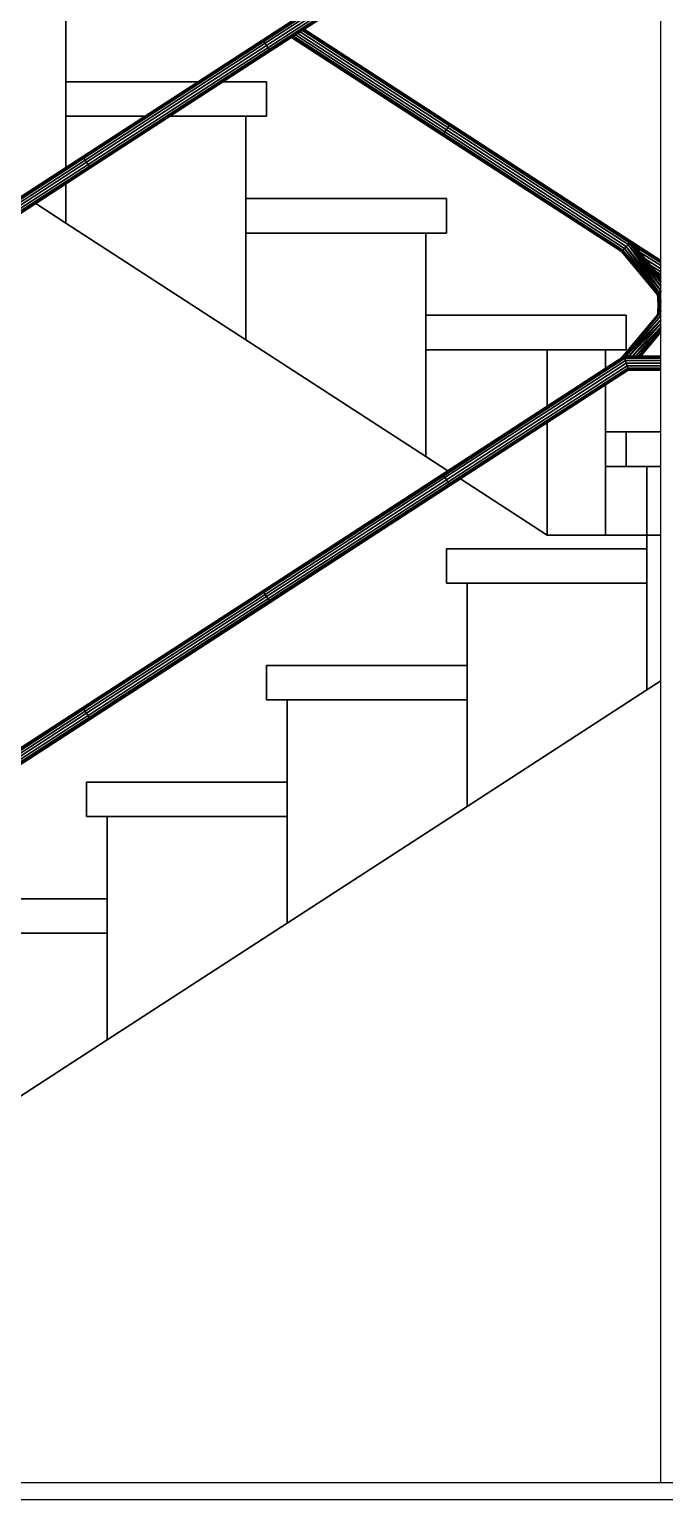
# Model space of a CAD drawing. Header units: millimetres. Extents: x 4647 to 73915, y -13612 to -8141.
# Drawn here: x 17751.9 to 17844.1, y -11076.1 to -10862.6 of the extents above; entities that cross this region are included whole.
import ezdxf

# ---------------------------------------------------------------- set-up
doc = ezdxf.new("R2010")
doc.units = ezdxf.units.MM
for name, color, linetype in [('Konstrukcja - Ściany zew', 7, 'Continuous'), ('Structural - Bearing', 7, 'Continuous'), ('Structural - Combined', 7, 'Continuous'), ('WIDOK', 7, 'Continuous')]:
    doc.layers.add(name, color=color, linetype=linetype)

msp = doc.modelspace()

# ---------------------------------------------------------------- linework, layer by layer
for p, q in [((17843.56, -10896.18), (17843.56, -10832.07)), ((17811.9, -10847.17), (17785.79, -10864.12)), ((17785.83, -10864.18), (17811.94, -10847.24)), ((17811.94, -10847.24), (17785.83, -10864.18)), ((17785.95, -10864.36), (17812.06, -10847.42)), ((17812.06, -10847.42), (17785.95, -10864.36)), ((17786.13, -10864.64), (17812.24, -10847.69)), ((17812.24, -10847.69), (17786.13, -10864.64)), ((17786.34, -10864.96), (17812.45, -10848.01)), ((17812.45, -10848.01), (17786.34, -10864.96)), ((17786.54, -10865.28), (17812.66, -10848.33)), ((17812.66, -10848.33), (17786.54, -10865.28)), ((17786.72, -10865.55), (17812.83, -10848.61)), ((17812.83, -10848.61), (17786.72, -10865.55)), ((17786.84, -10865.73), (17812.95, -10848.79)), ((17812.95, -10848.79), (17786.84, -10865.73)), ((17786.88, -10865.8), (17812.99, -10848.85)), ((17757.22, -10858.29), (17757.22, -10870.24)), ((17757.22, -10875.24), (17757.22, -10858.29)), ((17785.79, -10864.12), (17759.68, -10881.06)), ((17759.72, -10881.13), (17785.83, -10864.18)), ((17785.83, -10864.18), (17759.72, -10881.13)), ((17759.84, -10881.31), (17785.95, -10864.36)), ((17785.95, -10864.36), (17759.84, -10881.31)), ((17776.37, -10870.24), (17788.14, -10862.6)), ((17789.97, -10863.79), (17780.04, -10870.24)), ((17785.79, -10864.12), (17785.83, -10864.18)), ((17785.83, -10864.18), (17785.79, -10864.12)), ((17785.83, -10864.18), (17785.95, -10864.36)), ((17785.95, -10864.36), (17785.83, -10864.18)), ((17785.95, -10864.36), (17786.13, -10864.64)), ((17786.13, -10864.64), (17785.95, -10864.36)), ((17790.04, -10863.74), (17789.97, -10863.79)), ((17811.9, -10878.02), (17789.97, -10863.79)), ((17789.97, -10863.79), (17811.9, -10878.02)), ((17790.24, -10863.61), (17790.04, -10863.74)), ((17790.04, -10863.74), (17811.94, -10877.95)), ((17811.94, -10877.95), (17790.04, -10863.74)), ((17790.54, -10863.42), (17790.24, -10863.61)), ((17790.24, -10863.61), (17812.06, -10877.77)), ((17812.06, -10877.77), (17790.24, -10863.61)), ((17790.89, -10863.19), (17790.54, -10863.42)), ((17790.54, -10863.42), (17812.24, -10877.5)), ((17812.24, -10877.5), (17790.54, -10863.42)), ((17791.24, -10862.96), (17790.89, -10863.19)), ((17790.89, -10863.19), (17812.45, -10877.18)), ((17812.45, -10877.18), (17790.89, -10863.19)), ((17791.54, -10862.77), (17791.24, -10862.96)), ((17791.24, -10862.96), (17812.66, -10876.86)), ((17812.66, -10876.86), (17791.24, -10862.96)), ((17791.74, -10862.64), (17791.54, -10862.77)), ((17791.54, -10862.77), (17812.83, -10876.59)), ((17812.83, -10876.59), (17791.54, -10862.77)), ((17791.81, -10862.6), (17791.74, -10862.64)), ((17812.95, -10876.4), (17791.74, -10862.64)), ((17791.74, -10862.64), (17812.95, -10876.4)), ((17791.81, -10862.6), (17812.99, -10876.34)), ((17812.99, -10876.34), (17791.81, -10862.6)), ((17760.02, -10881.58), (17786.13, -10864.64)), ((17786.13, -10864.64), (17760.02, -10881.58)), ((17760.22, -10881.9), (17786.34, -10864.96)), ((17786.34, -10864.96), (17760.22, -10881.9)), ((17760.43, -10882.22), (17786.54, -10865.28)), ((17786.54, -10865.28), (17760.43, -10882.22)), ((17760.61, -10882.5), (17786.72, -10865.55)), ((17786.72, -10865.55), (17760.61, -10882.5)), ((17760.73, -10882.68), (17786.84, -10865.73)), ((17786.84, -10865.73), (17760.73, -10882.68)), ((17760.77, -10882.74), (17786.88, -10865.8)), ((17786.13, -10864.64), (17786.34, -10864.96)), ((17786.34, -10864.96), (17786.13, -10864.64)), ((17786.34, -10864.96), (17786.54, -10865.28)), ((17786.54, -10865.28), (17786.34, -10864.96)), ((17786.54, -10865.28), (17786.72, -10865.55)), ((17786.72, -10865.55), (17786.54, -10865.28)), ((17786.72, -10865.55), (17786.84, -10865.73)), ((17786.84, -10865.73), (17786.72, -10865.55)), ((17786.84, -10865.73), (17786.88, -10865.8)), ((17786.88, -10865.8), (17786.84, -10865.73)), ((17757.22, -10870.24), (17776.37, -10870.24)), ((17776.37, -10870.24), (17757.22, -10870.24)), ((17757.22, -10870.24), (17757.22, -10875.24)), ((17768.66, -10875.24), (17776.37, -10870.24)), ((17780.04, -10870.24), (17772.33, -10875.24)), ((17780.04, -10870.24), (17786.34, -10870.24)), ((17786.34, -10870.24), (17780.04, -10870.24)), ((17786.34, -10870.24), (17786.34, -10875.24)), ((17786.34, -10875.24), (17786.34, -10870.24)), ((17757.22, -10875.24), (17768.66, -10875.24)), ((17768.66, -10875.24), (17757.22, -10875.24)), ((17757.22, -10875.24), (17757.22, -10882.66)), ((17757.22, -10882.66), (17757.22, -10875.24)), ((17759.68, -10881.06), (17768.66, -10875.24)), ((17772.33, -10875.24), (17760.77, -10882.74)), ((17772.33, -10875.24), (17786.34, -10875.24)), ((17783.34, -10875.24), (17772.33, -10875.24)), ((17786.34, -10875.24), (17783.34, -10875.24)), ((17783.34, -10875.24), (17783.34, -10887.18)), ((17783.34, -10892.18), (17783.34, -10875.24)), ((17812.45, -10877.18), (17812.24, -10877.5)), ((17812.24, -10877.5), (17812.45, -10877.18)), ((17812.66, -10876.86), (17812.45, -10877.18)), ((17812.45, -10877.18), (17812.66, -10876.86)), ((17812.45, -10877.18), (17838.56, -10894.12)), ((17838.56, -10894.12), (17812.45, -10877.18)), ((17812.83, -10876.59), (17812.66, -10876.86)), ((17812.66, -10876.86), (17812.83, -10876.59)), ((17812.66, -10876.86), (17838.82, -10893.84)), ((17838.82, -10893.84), (17812.66, -10876.86)), ((17812.95, -10876.4), (17812.83, -10876.59)), ((17812.83, -10876.59), (17812.95, -10876.4)), ((17812.83, -10876.59), (17839.03, -10893.59)), ((17839.03, -10893.59), (17812.83, -10876.59)), ((17812.99, -10876.34), (17812.95, -10876.4)), ((17812.95, -10876.4), (17812.99, -10876.34)), ((17839.18, -10893.43), (17812.95, -10876.4)), ((17812.95, -10876.4), (17839.18, -10893.43)), ((17812.99, -10876.34), (17843.56, -10896.18)), ((17839.23, -10893.37), (17812.99, -10876.34)), ((17811.94, -10877.95), (17811.9, -10878.02)), ((17811.9, -10878.02), (17811.94, -10877.95)), ((17837.88, -10894.88), (17811.9, -10878.02)), ((17811.9, -10878.02), (17837.88, -10894.88)), ((17812.06, -10877.77), (17811.94, -10877.95)), ((17811.94, -10877.95), (17812.06, -10877.77)), ((17811.94, -10877.95), (17837.94, -10894.82)), ((17837.94, -10894.82), (17811.94, -10877.95)), ((17812.24, -10877.5), (17812.06, -10877.77)), ((17812.06, -10877.77), (17812.24, -10877.5)), ((17812.06, -10877.77), (17838.08, -10894.66)), ((17838.08, -10894.66), (17812.06, -10877.77)), ((17812.24, -10877.5), (17838.3, -10894.41)), ((17838.3, -10894.41), (17812.24, -10877.5)), ((17759.68, -10881.06), (17733.57, -10898.01)), ((17733.61, -10898.07), (17759.72, -10881.13)), ((17759.72, -10881.13), (17733.61, -10898.07)), ((17733.73, -10898.25), (17759.84, -10881.31)), ((17759.84, -10881.31), (17733.73, -10898.25)), ((17733.91, -10898.53), (17760.02, -10881.58)), ((17760.02, -10881.58), (17733.91, -10898.53)), ((17757.22, -10882.66), (17759.68, -10881.06)), ((17759.68, -10881.06), (17759.72, -10881.13)), ((17759.72, -10881.13), (17759.68, -10881.06)), ((17759.72, -10881.13), (17759.84, -10881.31)), ((17759.84, -10881.31), (17759.72, -10881.13)), ((17759.84, -10881.31), (17760.02, -10881.58)), ((17760.02, -10881.58), (17759.84, -10881.31)), ((17760.02, -10881.58), (17760.22, -10881.9)), ((17760.22, -10881.9), (17760.02, -10881.58)), ((17734.11, -10898.85), (17760.22, -10881.9)), ((17760.22, -10881.9), (17734.11, -10898.85)), ((17734.32, -10899.17), (17760.43, -10882.22)), ((17760.43, -10882.22), (17734.32, -10899.17)), ((17734.5, -10899.44), (17760.61, -10882.5)), ((17760.61, -10882.5), (17734.5, -10899.44)), ((17734.62, -10899.62), (17760.73, -10882.68)), ((17760.73, -10882.68), (17734.62, -10899.62)), ((17734.66, -10899.69), (17760.77, -10882.74)), ((17751, -10886.69), (17757.22, -10882.66)), ((17760.77, -10882.74), (17757.22, -10885.04)), ((17760.22, -10881.9), (17760.43, -10882.22)), ((17760.43, -10882.22), (17760.22, -10881.9)), ((17760.43, -10882.22), (17760.61, -10882.5)), ((17760.61, -10882.5), (17760.43, -10882.22)), ((17760.61, -10882.5), (17760.73, -10882.68)), ((17760.73, -10882.68), (17760.61, -10882.5)), ((17760.73, -10882.68), (17760.77, -10882.74)), ((17760.77, -10882.74), (17760.73, -10882.68)), ((17757.22, -10885.04), (17752.84, -10887.89)), ((17757.22, -10885.04), (17757.22, -10890.73)), ((17757.22, -10890.73), (17757.22, -10885.04)), ((17752.84, -10887.89), (17708.55, -10916.63)), ((17757.22, -10890.73), (17752.84, -10887.89)), ((17752.84, -10887.89), (17757.22, -10890.73)), ((17783.34, -10887.18), (17812.45, -10887.18)), ((17812.45, -10887.18), (17783.34, -10887.18)), ((17783.34, -10887.18), (17783.34, -10892.18)), ((17812.45, -10887.18), (17812.45, -10892.18)), ((17812.45, -10892.18), (17812.45, -10887.18)), ((17783.34, -10907.68), (17757.22, -10890.73)), ((17757.22, -10890.73), (17783.34, -10907.68)), ((17783.34, -10892.18), (17812.45, -10892.18)), ((17809.45, -10892.18), (17783.34, -10892.18)), ((17783.34, -10892.18), (17783.34, -10907.68)), ((17783.34, -10907.68), (17783.34, -10892.18)), ((17812.45, -10892.18), (17809.45, -10892.18)), ((17809.45, -10892.18), (17809.45, -10904.12)), ((17809.45, -10909.12), (17809.45, -10892.18)), ((17838.3, -10894.41), (17838.08, -10894.66)), ((17838.08, -10894.66), (17838.3, -10894.41)), ((17838.56, -10894.12), (17838.3, -10894.41)), ((17838.3, -10894.41), (17838.56, -10894.12)), ((17843.27, -10900.78), (17838.3, -10894.41)), ((17838.3, -10894.41), (17843.09, -10900.97)), ((17838.3, -10894.41), (17843.27, -10900.78)), ((17843.09, -10900.97), (17838.3, -10894.41)), ((17838.82, -10893.84), (17838.56, -10894.12)), ((17838.56, -10894.12), (17838.82, -10893.84)), ((17838.56, -10894.12), (17843.27, -10900.78)), ((17843.56, -10900.59), (17838.56, -10894.12)), ((17838.56, -10894.12), (17843.56, -10900.59)), ((17843.27, -10900.78), (17838.56, -10894.12)), ((17839.03, -10893.59), (17838.82, -10893.84)), ((17838.82, -10893.84), (17839.03, -10893.59)), ((17838.82, -10893.84), (17843.56, -10900.59)), ((17843.56, -10899.95), (17838.82, -10893.84)), ((17838.82, -10893.84), (17843.56, -10899.95)), ((17843.56, -10900.59), (17838.82, -10893.84)), ((17839.18, -10893.43), (17839.03, -10893.59)), ((17839.03, -10893.59), (17839.18, -10893.43)), ((17839.03, -10893.59), (17843.56, -10899.91)), ((17843.56, -10899.35), (17839.03, -10893.59)), ((17839.03, -10893.59), (17843.56, -10899.35)), ((17843.56, -10899.91), (17839.03, -10893.59)), ((17839.23, -10893.37), (17839.18, -10893.43)), ((17839.18, -10893.43), (17839.23, -10893.37)), ((17843.56, -10899.3), (17839.18, -10893.43)), ((17839.18, -10893.43), (17843.56, -10899.3)), ((17843.56, -10898.89), (17839.18, -10893.43)), ((17839.18, -10893.43), (17843.56, -10898.89)), ((17839.23, -10893.37), (17839.39, -10893.56)), ((17843.56, -10896.18), (17839.23, -10893.37)), ((17839.23, -10893.37), (17843.56, -10898.87)), ((17843.56, -10898.65), (17839.23, -10893.37)), ((17843.56, -10898.87), (17839.23, -10893.37)), ((17839.39, -10893.56), (17839.84, -10894.12)), ((17843.56, -10896.27), (17839.39, -10893.56)), ((17839.39, -10893.56), (17843.56, -10896.27)), ((17839.84, -10894.12), (17843.56, -10896.53)), ((17839.84, -10894.12), (17840.52, -10894.94)), ((17843.56, -10896.53), (17839.84, -10894.12)), ((17837.94, -10894.82), (17837.88, -10894.88)), ((17837.88, -10894.88), (17837.94, -10894.82)), ((17841.77, -10899.54), (17837.88, -10894.88)), ((17837.88, -10894.88), (17841.77, -10899.54)), ((17838.08, -10894.66), (17837.94, -10894.82)), ((17837.94, -10894.82), (17838.08, -10894.66)), ((17837.94, -10894.82), (17843.07, -10901.14)), ((17841.77, -10899.54), (17837.94, -10894.82)), ((17843.09, -10900.97), (17838.08, -10894.66)), ((17838.08, -10894.66), (17843.07, -10901.14)), ((17838.08, -10894.66), (17843.09, -10900.97)), ((17843.07, -10901.14), (17838.08, -10894.66)), ((17840.52, -10894.94), (17843.56, -10896.91)), ((17840.52, -10894.94), (17841.32, -10895.92)), ((17843.56, -10896.91), (17840.52, -10894.94)), ((17841.32, -10895.92), (17843.56, -10897.37)), ((17841.32, -10895.92), (17842.12, -10896.89)), ((17843.56, -10897.37), (17841.32, -10895.92)), ((17843.56, -10896.27), (17843.56, -10896.18)), ((17843.56, -10896.53), (17843.56, -10896.27)), ((17843.56, -10896.91), (17843.56, -10896.53)), ((17842.12, -10896.89), (17843.56, -10897.83)), ((17842.12, -10896.89), (17842.8, -10897.72)), ((17843.56, -10897.83), (17842.12, -10896.89)), ((17842.8, -10897.72), (17843.56, -10898.21)), ((17842.8, -10897.72), (17843.25, -10898.27)), ((17843.56, -10898.21), (17842.8, -10897.72)), ((17843.25, -10898.27), (17843.56, -10898.47)), ((17843.25, -10898.27), (17843.41, -10898.46)), ((17843.56, -10898.47), (17843.25, -10898.27)), ((17843.56, -10898.56), (17843.41, -10898.46)), ((17843.41, -10898.46), (17843.51, -10898.59)), ((17843.41, -10898.46), (17843.56, -10898.56)), ((17843.51, -10898.59), (17843.56, -10898.65)), ((17843.51, -10898.59), (17843.56, -10898.65)), ((17843.56, -10898.65), (17843.51, -10898.59)), ((17843.56, -10897.37), (17843.56, -10896.91)), ((17843.56, -10897.83), (17843.56, -10897.37)), ((17843.56, -10898.21), (17843.56, -10897.83)), ((17843.56, -10898.47), (17843.56, -10898.21)), ((17843.56, -10898.56), (17843.56, -10898.47)), ((17843.56, -10898.65), (17843.56, -10898.56)), ((17843.56, -10898.65), (17843.56, -10898.65)), ((17843.56, -10898.87), (17843.56, -10898.65)), ((17843.07, -10901.14), (17841.77, -10899.54)), ((17843.56, -10900.6), (17843.07, -10904.06)), ((17843.27, -10900.78), (17843.09, -10900.97)), ((17843.09, -10900.97), (17843.27, -10900.78)), ((17843.12, -10903.68), (17843.56, -10900.6)), ((17843.27, -10900.78), (17843.12, -10903.68)), ((17843.17, -10902.6), (17843.27, -10900.78)), ((17843.56, -10900.59), (17843.27, -10900.78)), ((17843.27, -10900.78), (17843.56, -10900.59)), ((17843.56, -10898.89), (17843.56, -10898.87)), ((17843.56, -10899.3), (17843.56, -10898.89)), ((17843.56, -10899.35), (17843.56, -10899.3)), ((17843.56, -10899.91), (17843.56, -10899.35)), ((17843.56, -10899.95), (17843.56, -10899.91)), ((17843.56, -10900.59), (17843.56, -10899.95)), ((17843.56, -10900.6), (17843.56, -10900.59)), ((17843.56, -10900.59), (17843.56, -10900.59)), ((17843.56, -10901.99), (17843.56, -10900.6)), ((17843.09, -10900.97), (17843.07, -10901.14)), ((17843.07, -10901.14), (17843.09, -10900.97)), ((17843.12, -10901.51), (17843.07, -10901.14)), ((17843.07, -10901.14), (17843.12, -10901.51)), ((17843.56, -10901.99), (17843.07, -10904.06)), ((17843.07, -10904.06), (17843.56, -10901.99)), ((17843.09, -10900.97), (17843.17, -10902.6)), ((17843.12, -10901.51), (17843.09, -10900.97)), ((17843.17, -10902.6), (17843.12, -10901.51)), ((17843.12, -10903.68), (17843.17, -10902.6)), ((17843.19, -10903.95), (17843.56, -10902.2)), ((17843.56, -10902.2), (17843.19, -10903.95)), ((17843.19, -10903.95), (17843.56, -10902.76)), ((17843.56, -10902.76), (17843.19, -10903.95)), ((17843.56, -10902.2), (17843.56, -10901.99)), ((17843.56, -10902.76), (17843.56, -10902.2)), ((17843.56, -10903.45), (17843.56, -10902.76)), ((17809.45, -10904.12), (17838.56, -10904.12)), ((17838.56, -10904.12), (17809.45, -10904.12)), ((17809.45, -10904.12), (17809.45, -10909.12)), ((17843.45, -10903.91), (17837.88, -10910.31)), ((17837.88, -10910.31), (17843.45, -10903.91)), ((17843.19, -10903.95), (17837.88, -10910.31)), ((17838.11, -10910.17), (17843.45, -10903.91)), ((17843.45, -10903.91), (17838.11, -10910.17)), ((17843.56, -10904.21), (17838.14, -10910.15)), ((17838.14, -10910.15), (17843.56, -10904.21)), ((17838.49, -10910.07), (17843.56, -10904.22)), ((17843.56, -10904.22), (17838.49, -10910.07)), ((17843.56, -10904.72), (17838.52, -10910.07)), ((17838.52, -10910.07), (17843.56, -10904.72)), ((17838.56, -10904.12), (17838.56, -10909.12)), ((17838.56, -10909.12), (17838.56, -10904.12)), ((17838.92, -10910.07), (17843.56, -10904.77)), ((17843.56, -10904.77), (17838.92, -10910.07)), ((17841.77, -10905.65), (17843.19, -10903.95)), ((17841.77, -10905.65), (17843.07, -10904.06)), ((17843.07, -10904.06), (17841.77, -10905.65)), ((17843.07, -10904.06), (17843.12, -10903.68)), ((17843.19, -10903.95), (17843.07, -10904.06)), ((17843.07, -10904.06), (17843.19, -10903.95)), ((17843.45, -10903.91), (17843.19, -10903.95)), ((17843.19, -10903.95), (17843.45, -10903.91)), ((17843.45, -10903.91), (17843.56, -10903.45)), ((17843.56, -10903.45), (17843.45, -10903.91)), ((17843.56, -10903.58), (17843.45, -10903.91)), ((17843.45, -10903.91), (17843.56, -10903.58)), ((17843.56, -10903.92), (17843.45, -10903.91)), ((17843.45, -10903.91), (17843.56, -10903.92)), ((17843.56, -10903.58), (17843.56, -10903.45)), ((17843.56, -10903.92), (17843.56, -10903.58)), ((17843.56, -10904.21), (17843.56, -10903.92)), ((17843.56, -10904.22), (17843.56, -10904.21)), ((17843.56, -10904.72), (17843.56, -10904.22)), ((17843.56, -10904.77), (17843.56, -10904.72)), ((17843.56, -10905.27), (17843.56, -10904.77)), ((17837.88, -10910.31), (17841.77, -10905.65)), ((17843.56, -10905.27), (17838.98, -10910.07)), ((17838.98, -10910.07), (17843.56, -10905.27)), ((17839.43, -10910.07), (17843.56, -10905.36)), ((17843.56, -10905.36), (17839.43, -10910.07)), ((17843.56, -10905.78), (17839.5, -10910.07)), ((17839.5, -10910.07), (17843.56, -10905.78)), ((17839.94, -10910.07), (17843.56, -10905.9)), ((17843.56, -10905.9), (17839.94, -10910.07)), ((17843.56, -10906.2), (17840, -10910.07)), ((17840, -10910.07), (17843.56, -10906.2)), ((17840.35, -10910.07), (17843.56, -10906.32)), ((17843.56, -10906.32), (17840.35, -10910.07)), ((17843.56, -10906.46), (17840.38, -10910.07)), ((17840.38, -10910.07), (17843.56, -10906.46)), ((17840.6, -10910.07), (17843.56, -10906.55)), ((17843.51, -10906.6), (17840.6, -10910.07)), ((17843.51, -10906.6), (17840.67, -10910.07)), ((17840.67, -10910.07), (17843.51, -10906.6)), ((17843.56, -10906.55), (17843.51, -10906.6)), ((17843.56, -10905.36), (17843.56, -10905.27)), ((17843.56, -10905.78), (17843.56, -10905.36)), ((17843.56, -10905.9), (17843.56, -10905.78)), ((17843.56, -10906.2), (17843.56, -10905.9)), ((17843.56, -10906.32), (17843.56, -10906.2)), ((17843.56, -10906.46), (17843.56, -10906.32)), ((17843.56, -10906.55), (17843.56, -10906.46)), ((17843.56, -10910.07), (17843.56, -10906.55)), ((17809.45, -10924.62), (17783.34, -10907.68)), ((17783.34, -10907.68), (17809.45, -10924.62)), ((17809.45, -10909.12), (17838.56, -10909.12)), ((17827.09, -10909.12), (17809.45, -10909.12)), ((17809.45, -10909.12), (17809.45, -10924.62)), ((17809.45, -10924.62), (17809.45, -10909.12)), ((17827.09, -10909.12), (17827.09, -10917.32)), ((17835.56, -10909.12), (17827.09, -10909.12)), ((17827.09, -10917.32), (17827.09, -10909.12)), ((17838.56, -10909.12), (17835.56, -10909.12)), ((17835.56, -10909.12), (17835.56, -10911.82)), ((17835.56, -10911.82), (17835.56, -10909.12)), ((17838.26, -10910.07), (17811.9, -10927.17)), ((17838.28, -10910.14), (17811.94, -10927.24)), ((17811.94, -10927.24), (17838.28, -10910.14)), ((17838.35, -10910.36), (17812.06, -10927.42)), ((17812.06, -10927.42), (17838.35, -10910.36)), ((17838.44, -10910.69), (17812.24, -10927.69)), ((17812.24, -10927.69), (17838.44, -10910.69)), ((17838.56, -10911.07), (17812.45, -10928.01)), ((17812.45, -10928.01), (17838.56, -10911.07)), ((17838.67, -10911.45), (17812.66, -10928.33)), ((17812.66, -10928.33), (17838.67, -10911.45)), ((17835.56, -10911.82), (17837.88, -10910.31)), ((17837.88, -10910.31), (17838.11, -10910.17)), ((17838.11, -10910.17), (17838.14, -10910.15)), ((17838.14, -10910.15), (17838.26, -10910.07)), ((17838.28, -10910.14), (17838.26, -10910.07)), ((17838.26, -10910.07), (17838.28, -10910.14)), ((17843.56, -10910.07), (17838.26, -10910.07)), ((17838.26, -10910.07), (17838.49, -10910.07)), ((17838.35, -10910.36), (17838.28, -10910.14)), ((17838.28, -10910.14), (17838.35, -10910.36)), ((17843.56, -10910.14), (17838.28, -10910.14)), ((17838.28, -10910.14), (17843.56, -10910.14)), ((17838.44, -10910.69), (17838.35, -10910.36)), ((17838.35, -10910.36), (17838.44, -10910.69)), ((17843.56, -10910.36), (17838.35, -10910.36)), ((17838.35, -10910.36), (17843.56, -10910.36)), ((17838.56, -10911.07), (17838.44, -10910.69)), ((17838.44, -10910.69), (17838.56, -10911.07)), ((17843.56, -10910.69), (17838.44, -10910.69)), ((17838.44, -10910.69), (17843.56, -10910.69)), ((17838.49, -10910.07), (17838.52, -10910.07)), ((17838.52, -10910.07), (17838.92, -10910.07)), ((17838.67, -10911.45), (17838.56, -10911.07)), ((17838.56, -10911.07), (17838.67, -10911.45)), ((17843.56, -10911.07), (17838.56, -10911.07)), ((17838.56, -10911.07), (17843.56, -10911.07)), ((17838.77, -10911.78), (17838.67, -10911.45)), ((17838.67, -10911.45), (17838.77, -10911.78)), ((17843.56, -10911.45), (17838.67, -10911.45)), ((17838.67, -10911.45), (17843.56, -10911.45)), ((17838.92, -10910.07), (17838.98, -10910.07)), ((17838.98, -10910.07), (17839.43, -10910.07)), ((17839.43, -10910.07), (17839.5, -10910.07)), ((17839.5, -10910.07), (17839.94, -10910.07)), ((17839.94, -10910.07), (17840, -10910.07)), ((17840, -10910.07), (17840.35, -10910.07)), ((17840.35, -10910.07), (17840.38, -10910.07)), ((17840.38, -10910.07), (17840.6, -10910.07)), ((17840.6, -10910.07), (17840.67, -10910.07)), ((17840.67, -10910.07), (17843.56, -10910.07)), ((17843.56, -10910.14), (17843.56, -10910.07)), ((17843.56, -10910.36), (17843.56, -10910.14)), ((17843.56, -10910.69), (17843.56, -10910.36)), ((17843.56, -10911.07), (17843.56, -10910.69)), ((17843.56, -10911.45), (17843.56, -10911.07)), ((17843.56, -10911.78), (17843.56, -10911.45)), ((17838.77, -10911.78), (17812.83, -10928.61)), ((17812.83, -10928.61), (17838.77, -10911.78)), ((17838.83, -10911.99), (17812.95, -10928.79)), ((17812.95, -10928.79), (17838.83, -10911.99)), ((17812.99, -10928.85), (17838.85, -10912.07)), ((17827.09, -10917.32), (17835.56, -10911.82)), ((17838.85, -10912.07), (17835.56, -10914.21)), ((17838.83, -10911.99), (17838.77, -10911.78)), ((17838.77, -10911.78), (17838.83, -10911.99)), ((17843.56, -10911.78), (17838.77, -10911.78)), ((17838.77, -10911.78), (17843.56, -10911.78)), ((17838.85, -10912.07), (17838.83, -10911.99)), ((17838.83, -10911.99), (17838.85, -10912.07)), ((17843.56, -10911.99), (17838.83, -10911.99)), ((17838.83, -10911.99), (17843.56, -10911.99)), ((17843.56, -10912.07), (17838.85, -10912.07)), ((17838.85, -10912.07), (17843.56, -10912.07)), ((17843.56, -10911.99), (17843.56, -10911.78)), ((17843.56, -10912.07), (17843.56, -10911.99)), ((17843.56, -10921.07), (17843.56, -10912.07)), ((17835.56, -10914.21), (17827.09, -10919.7)), ((17835.56, -10914.21), (17835.56, -10921.07)), ((17835.56, -10926.07), (17835.56, -10914.21)), ((17812.64, -10926.69), (17827.09, -10917.32)), ((17827.09, -10919.7), (17814.48, -10927.89)), ((17827.09, -10919.7), (17827.09, -10936.07)), ((17827.09, -10936.07), (17827.09, -10919.7)), ((17835.56, -10921.07), (17843.56, -10921.07)), ((17838.56, -10921.07), (17835.56, -10921.07)), ((17835.56, -10921.07), (17835.56, -10926.07)), ((17838.56, -10926.07), (17838.56, -10921.07)), ((17843.56, -10921.07), (17838.56, -10921.07)), ((17838.56, -10921.07), (17838.56, -10926.07)), ((17843.56, -10926.07), (17843.56, -10921.07)), ((17812.64, -10926.69), (17809.45, -10924.62)), ((17809.45, -10924.62), (17812.64, -10926.69)), ((17835.56, -10926.07), (17838.56, -10926.07)), ((17841.56, -10926.07), (17835.56, -10926.07)), ((17835.56, -10926.07), (17835.56, -10936.07)), ((17835.56, -10936.07), (17835.56, -10926.07)), ((17838.56, -10926.07), (17843.56, -10926.07)), ((17843.56, -10926.07), (17841.56, -10926.07)), ((17841.56, -10926.07), (17841.56, -10936.07)), ((17841.56, -10936.07), (17841.56, -10926.07)), ((17843.56, -10936.07), (17843.56, -10926.07)), ((17785.79, -10944.12), (17811.9, -10927.17)), ((17811.9, -10927.17), (17785.79, -10944.12)), ((17811.94, -10927.24), (17785.83, -10944.18)), ((17785.83, -10944.18), (17811.94, -10927.24)), ((17812.06, -10927.42), (17785.95, -10944.36)), ((17785.95, -10944.36), (17812.06, -10927.42)), ((17812.24, -10927.69), (17786.13, -10944.64)), ((17786.13, -10944.64), (17812.24, -10927.69)), ((17812.45, -10928.01), (17786.34, -10944.96)), ((17786.34, -10944.96), (17812.45, -10928.01)), ((17812.66, -10928.33), (17786.54, -10945.28)), ((17786.54, -10945.28), (17812.66, -10928.33)), ((17812.83, -10928.61), (17786.72, -10945.55)), ((17786.72, -10945.55), (17812.83, -10928.61)), ((17814.48, -10927.89), (17786.88, -10945.8)), ((17811.9, -10927.17), (17812.64, -10926.69)), ((17811.94, -10927.24), (17811.9, -10927.17)), ((17811.9, -10927.17), (17811.94, -10927.24)), ((17812.06, -10927.42), (17811.94, -10927.24)), ((17811.94, -10927.24), (17812.06, -10927.42)), ((17812.24, -10927.69), (17812.06, -10927.42)), ((17812.06, -10927.42), (17812.24, -10927.69)), ((17812.45, -10928.01), (17812.24, -10927.69)), ((17812.24, -10927.69), (17812.45, -10928.01)), ((17812.66, -10928.33), (17812.45, -10928.01)), ((17812.45, -10928.01), (17812.66, -10928.33)), ((17812.83, -10928.61), (17812.66, -10928.33)), ((17812.66, -10928.33), (17812.83, -10928.61)), ((17812.95, -10928.79), (17812.83, -10928.61)), ((17812.83, -10928.61), (17812.95, -10928.79)), ((17827.09, -10936.07), (17814.48, -10927.89)), ((17814.48, -10927.89), (17827.09, -10936.07)), ((17812.95, -10928.79), (17786.84, -10945.73)), ((17786.84, -10945.73), (17812.95, -10928.79)), ((17786.88, -10945.8), (17812.99, -10928.85)), ((17812.99, -10928.85), (17812.95, -10928.79)), ((17812.95, -10928.79), (17812.99, -10928.85)), ((17841.56, -10936.07), (17827.09, -10936.07)), ((17827.09, -10936.07), (17835.56, -10936.07)), ((17835.56, -10936.07), (17841.56, -10936.07)), ((17841.56, -10938.01), (17841.56, -10936.07)), ((17843.56, -10936.07), (17841.56, -10936.07)), ((17841.56, -10936.07), (17841.56, -10943.01)), ((17841.56, -10936.07), (17843.56, -10936.07)), ((17843.56, -10957.21), (17843.56, -10936.07)), ((17812.45, -10943.01), (17812.45, -10938.01)), ((17812.45, -10938.01), (17841.56, -10938.01)), ((17841.56, -10938.01), (17812.45, -10938.01)), ((17812.45, -10938.01), (17812.45, -10943.01)), ((17841.56, -10943.01), (17841.56, -10938.01)), ((17815.45, -10943.01), (17812.45, -10943.01)), ((17812.45, -10943.01), (17841.56, -10943.01)), ((17815.45, -10954.96), (17815.45, -10943.01)), ((17841.56, -10943.01), (17815.45, -10943.01)), ((17815.45, -10943.01), (17815.45, -10959.96)), ((17841.56, -10958.51), (17841.56, -10943.01)), ((17841.56, -10943.01), (17841.56, -10958.51)), ((17707.46, -10994.95), (17785.79, -10944.12)), ((17785.79, -10944.12), (17759.68, -10961.06)), ((17785.83, -10944.18), (17759.72, -10961.13)), ((17759.72, -10961.13), (17785.83, -10944.18)), ((17785.95, -10944.36), (17759.84, -10961.31)), ((17759.84, -10961.31), (17785.95, -10944.36)), ((17786.13, -10944.64), (17760.02, -10961.58)), ((17760.02, -10961.58), (17786.13, -10944.64)), ((17786.34, -10944.96), (17760.22, -10961.9)), ((17760.22, -10961.9), (17786.34, -10944.96)), ((17786.54, -10945.28), (17760.43, -10962.22)), ((17760.43, -10962.22), (17786.54, -10945.28)), ((17786.72, -10945.55), (17760.61, -10962.5)), ((17760.61, -10962.5), (17786.72, -10945.55)), ((17785.83, -10944.18), (17785.79, -10944.12)), ((17785.79, -10944.12), (17785.83, -10944.18)), ((17785.95, -10944.36), (17785.83, -10944.18)), ((17785.83, -10944.18), (17785.95, -10944.36)), ((17786.13, -10944.64), (17785.95, -10944.36)), ((17785.95, -10944.36), (17786.13, -10944.64)), ((17786.34, -10944.96), (17786.13, -10944.64)), ((17786.13, -10944.64), (17786.34, -10944.96)), ((17786.54, -10945.28), (17786.34, -10944.96)), ((17786.34, -10944.96), (17786.54, -10945.28)), ((17786.72, -10945.55), (17786.54, -10945.28)), ((17786.54, -10945.28), (17786.72, -10945.55)), ((17786.84, -10945.73), (17786.72, -10945.55)), ((17786.72, -10945.55), (17786.84, -10945.73)), ((17786.88, -10945.8), (17708.55, -10996.63)), ((17786.84, -10945.73), (17760.73, -10962.68)), ((17760.73, -10962.68), (17786.84, -10945.73)), ((17760.77, -10962.74), (17786.88, -10945.8)), ((17786.88, -10945.8), (17786.84, -10945.73)), ((17786.84, -10945.73), (17786.88, -10945.8)), ((17786.34, -10959.96), (17786.34, -10954.96)), ((17786.34, -10954.96), (17815.45, -10954.96)), ((17815.45, -10954.96), (17786.34, -10954.96)), ((17786.34, -10954.96), (17786.34, -10959.96)), ((17815.45, -10959.96), (17815.45, -10954.96)), ((17843.56, -10957.21), (17841.56, -10958.51)), ((17841.56, -10958.51), (17843.56, -10957.21)), ((17843.56, -11073.57), (17843.56, -10957.21)), ((17789.34, -10959.96), (17786.34, -10959.96)), ((17786.34, -10959.96), (17815.45, -10959.96)), ((17789.34, -10971.9), (17789.34, -10959.96)), ((17815.45, -10959.96), (17789.34, -10959.96)), ((17789.34, -10959.96), (17789.34, -10976.9)), ((17841.56, -10958.51), (17815.45, -10975.45)), ((17815.45, -10975.45), (17841.56, -10958.51)), ((17815.45, -10975.45), (17815.45, -10959.96)), ((17815.45, -10959.96), (17815.45, -10975.45)), ((17759.68, -10961.06), (17733.57, -10978.01)), ((17759.72, -10961.13), (17733.61, -10978.07)), ((17733.61, -10978.07), (17759.72, -10961.13)), ((17759.84, -10961.31), (17733.73, -10978.25)), ((17733.73, -10978.25), (17759.84, -10961.31)), ((17760.02, -10961.58), (17733.91, -10978.53)), ((17733.91, -10978.53), (17760.02, -10961.58)), ((17760.22, -10961.9), (17734.11, -10978.85)), ((17734.11, -10978.85), (17760.22, -10961.9)), ((17760.43, -10962.22), (17734.32, -10979.17)), ((17734.32, -10979.17), (17760.43, -10962.22)), ((17760.61, -10962.5), (17734.5, -10979.44)), ((17734.5, -10979.44), (17760.61, -10962.5)), ((17760.73, -10962.68), (17734.62, -10979.62)), ((17734.62, -10979.62), (17760.73, -10962.68)), ((17734.66, -10979.69), (17760.77, -10962.74)), ((17759.72, -10961.13), (17759.68, -10961.06)), ((17759.68, -10961.06), (17759.72, -10961.13)), ((17759.84, -10961.31), (17759.72, -10961.13)), ((17759.72, -10961.13), (17759.84, -10961.31)), ((17760.02, -10961.58), (17759.84, -10961.31)), ((17759.84, -10961.31), (17760.02, -10961.58)), ((17760.22, -10961.9), (17760.02, -10961.58)), ((17760.02, -10961.58), (17760.22, -10961.9)), ((17760.43, -10962.22), (17760.22, -10961.9)), ((17760.22, -10961.9), (17760.43, -10962.22)), ((17760.61, -10962.5), (17760.43, -10962.22)), ((17760.43, -10962.22), (17760.61, -10962.5)), ((17760.73, -10962.68), (17760.61, -10962.5)), ((17760.61, -10962.5), (17760.73, -10962.68)), ((17760.77, -10962.74), (17760.73, -10962.68)), ((17760.73, -10962.68), (17760.77, -10962.74)), ((17760.22, -10976.9), (17760.22, -10971.9)), ((17760.22, -10971.9), (17789.34, -10971.9)), ((17789.34, -10971.9), (17760.22, -10971.9)), ((17760.22, -10971.9), (17760.22, -10976.9)), ((17789.34, -10976.9), (17789.34, -10971.9)), ((17815.45, -10975.45), (17789.34, -10992.4)), ((17789.34, -10992.4), (17815.45, -10975.45)), ((17763.22, -10976.9), (17760.22, -10976.9)), ((17760.22, -10976.9), (17789.34, -10976.9)), ((17763.22, -10988.85), (17763.22, -10976.9)), ((17789.34, -10976.9), (17763.22, -10976.9)), ((17763.22, -10976.9), (17763.22, -10993.85)), ((17789.34, -10992.4), (17789.34, -10976.9)), ((17789.34, -10976.9), (17789.34, -10992.4)), ((17734.11, -10988.85), (17763.22, -10988.85)), ((17763.22, -10988.85), (17734.11, -10988.85)), ((17763.22, -10993.85), (17763.22, -10988.85)), ((17789.34, -10992.4), (17763.22, -11009.34)), ((17763.22, -11009.34), (17789.34, -10992.4)), ((17734.11, -10993.85), (17763.22, -10993.85)), ((17763.22, -10993.85), (17737.11, -10993.85)), ((17763.22, -11009.34), (17763.22, -10993.85)), ((17763.22, -10993.85), (17763.22, -11009.34)), ((17763.22, -11009.34), (17737.11, -11026.29)), ((17737.11, -11026.29), (17763.22, -11009.34)), ((17664.25, -11073.57), (17843.56, -11073.57)), ((17843.56, -11073.57), (17943.56, -11073.57))]:
    msp.add_line(p, q)
at = {"layer": 'Konstrukcja - Ściany zew', "color": 251, "lineweight": 15}
for p, q in [((17752.84, -10887.89), (17757.22, -10890.73)), ((17757.22, -10890.73), (17783.34, -10907.68)), ((17783.34, -10907.68), (17809.45, -10924.62)), ((17809.45, -10924.62), (17812.64, -10926.69)), ((17814.48, -10927.89), (17827.09, -10936.07)), ((17827.09, -10936.07), (17835.56, -10936.07)), ((17835.56, -10936.07), (17841.56, -10936.07))]:
    msp.add_line(p, q, dxfattribs=at)
at = {"layer": 'Structural - Bearing', "color": 132, "lineweight": 20}
msp.add_line((17843.56, -10828.57), (17843.56, -11073.57), dxfattribs=at)
at = {"layer": 'Structural - Combined', "color": 161, "lineweight": 25}
for p, q in [((17811.9, -10847.17), (17785.79, -10864.12)), ((17812.99, -10848.85), (17786.88, -10865.8)), ((17785.79, -10864.12), (17759.68, -10881.06)), ((17811.9, -10878.02), (17789.97, -10863.79)), ((17812.99, -10876.34), (17791.81, -10862.6)), ((17786.88, -10865.8), (17760.77, -10882.74)), ((17839.23, -10893.37), (17812.99, -10876.34)), ((17837.88, -10894.88), (17811.9, -10878.02)), ((17759.68, -10881.06), (17733.57, -10898.01)), ((17760.77, -10882.74), (17734.66, -10899.69)), ((17839.23, -10893.37), (17839.18, -10893.43)), ((17843.56, -10896.18), (17839.23, -10893.37)), ((17843.56, -10898.65), (17839.23, -10893.37)), ((17837.94, -10894.82), (17837.88, -10894.88)), ((17841.77, -10899.54), (17837.88, -10894.88)), ((17838.01, -10894.92), (17837.94, -10894.82)), ((17843.07, -10901.14), (17837.94, -10894.82)), ((17843.56, -10898.56), (17843.41, -10898.46)), ((17843.56, -10898.65), (17843.51, -10898.59)), ((17843.07, -10904.06), (17843.56, -10900.6)), ((17843.27, -10900.78), (17843.09, -10900.97)), ((17843.12, -10903.68), (17843.27, -10900.78)), ((17843.56, -10900.59), (17843.27, -10900.78)), ((17843.09, -10900.97), (17843.07, -10901.14)), ((17843.12, -10901.51), (17843.07, -10901.14)), ((17843.1, -10901), (17843.09, -10900.97)), ((17843.17, -10902.6), (17843.09, -10900.97)), ((17837.88, -10910.31), (17843.19, -10903.95)), ((17841.77, -10905.65), (17843.07, -10904.06)), ((17843.19, -10903.95), (17843.07, -10904.06)), ((17843.13, -10904.02), (17843.19, -10903.95)), ((17843.56, -10903.92), (17843.45, -10903.91)), ((17840.6, -10910.07), (17843.56, -10906.55)), ((17840.67, -10910.07), (17843.51, -10906.6)), ((17811.9, -10927.17), (17838.26, -10910.07)), ((17838.28, -10910.14), (17838.26, -10910.07)), ((17838.26, -10910.07), (17843.56, -10910.07)), ((17838.35, -10910.36), (17838.28, -10910.14)), ((17838.44, -10910.69), (17838.35, -10910.36)), ((17838.77, -10911.78), (17838.67, -10911.45)), ((17812.99, -10928.85), (17838.85, -10912.07)), ((17838.83, -10911.99), (17838.77, -10911.78)), ((17838.85, -10912.07), (17838.83, -10911.99)), ((17838.85, -10912.07), (17843.56, -10912.07)), ((17785.79, -10944.12), (17811.9, -10927.17)), ((17786.88, -10945.8), (17812.99, -10928.85)), ((17759.68, -10961.06), (17785.79, -10944.12)), ((17760.77, -10962.74), (17786.88, -10945.8)), ((17733.57, -10978.01), (17759.68, -10961.06)), ((17734.66, -10979.69), (17760.77, -10962.74))]:
    msp.add_line(p, q, dxfattribs=at)
at = {"layer": 'Structural - Combined', "color": 134, "lineweight": 18}
for p, q in [((17757.22, -10875.24), (17757.22, -10858.29)), ((17768.66, -10875.24), (17757.22, -10875.24)), ((17783.34, -10875.24), (17772.33, -10875.24)), ((17783.34, -10892.18), (17783.34, -10875.24)), ((17809.45, -10892.18), (17783.34, -10892.18)), ((17809.45, -10909.12), (17809.45, -10892.18)), ((17827.09, -10909.12), (17809.45, -10909.12)), ((17835.56, -10909.12), (17827.09, -10909.12)), ((17835.56, -10911.82), (17835.56, -10909.12)), ((17835.56, -10921.07), (17835.56, -10914.21)), ((17843.56, -10926.07), (17841.56, -10926.07)), ((17841.56, -10936.07), (17841.56, -10926.07)), ((17843.56, -10936.07), (17841.56, -10936.07)), ((17841.56, -10936.07), (17841.56, -10943.01)), ((17815.45, -10959.96), (17815.45, -10943.01)), ((17815.45, -10943.01), (17841.56, -10943.01)), ((17841.56, -10958.51), (17843.56, -10957.21)), ((17789.34, -10976.9), (17789.34, -10959.96)), ((17789.34, -10959.96), (17815.45, -10959.96)), ((17815.45, -10975.45), (17841.56, -10958.51)), ((17789.34, -10992.4), (17815.45, -10975.45)), ((17763.22, -10993.85), (17763.22, -10976.9)), ((17763.22, -10976.9), (17789.34, -10976.9)), ((17763.22, -11009.34), (17789.34, -10992.4)), ((17737.11, -10993.85), (17763.22, -10993.85)), ((17737.11, -11026.29), (17763.22, -11009.34))]:
    msp.add_line(p, q, dxfattribs=at)
at = {"layer": 'Structural - Combined'}
for p, q in [((17776.37, -10870.24), (17757.22, -10870.24)), ((17786.34, -10870.24), (17780.04, -10870.24)), ((17786.34, -10875.24), (17786.34, -10870.24)), ((17786.34, -10875.24), (17783.34, -10875.24)), ((17812.45, -10887.18), (17783.34, -10887.18)), ((17812.45, -10892.18), (17812.45, -10887.18)), ((17812.45, -10892.18), (17809.45, -10892.18)), ((17838.56, -10904.12), (17809.45, -10904.12)), ((17838.56, -10909.12), (17838.56, -10904.12)), ((17838.56, -10909.12), (17835.56, -10909.12)), ((17838.56, -10921.07), (17835.56, -10921.07)), ((17835.56, -10926.07), (17835.56, -10921.07)), ((17843.56, -10921.07), (17838.56, -10921.07)), ((17838.56, -10926.07), (17838.56, -10921.07)), ((17838.56, -10926.07), (17835.56, -10926.07)), ((17841.56, -10926.07), (17838.56, -10926.07)), ((17841.56, -10938.01), (17812.45, -10938.01)), ((17812.45, -10943.01), (17812.45, -10938.01)), ((17815.45, -10943.01), (17812.45, -10943.01)), ((17815.45, -10954.96), (17786.34, -10954.96)), ((17786.34, -10959.96), (17786.34, -10954.96)), ((17789.34, -10959.96), (17786.34, -10959.96)), ((17789.34, -10971.9), (17760.22, -10971.9)), ((17760.22, -10976.9), (17760.22, -10971.9)), ((17763.22, -10976.9), (17760.22, -10976.9)), ((17763.22, -10988.85), (17734.11, -10988.85))]:
    msp.add_line(p, q, dxfattribs=at)
at = {"layer": 'WIDOK'}
for p, q in [((17023.56, -11073.57), (17943.56, -11073.57)), ((17023.56, -11076.07), (17943.56, -11076.07)), ((17023.56, -11076.07), (17943.56, -11076.07))]:
    msp.add_line(p, q, dxfattribs=at)

doc.saveas('drawing.dxf')
